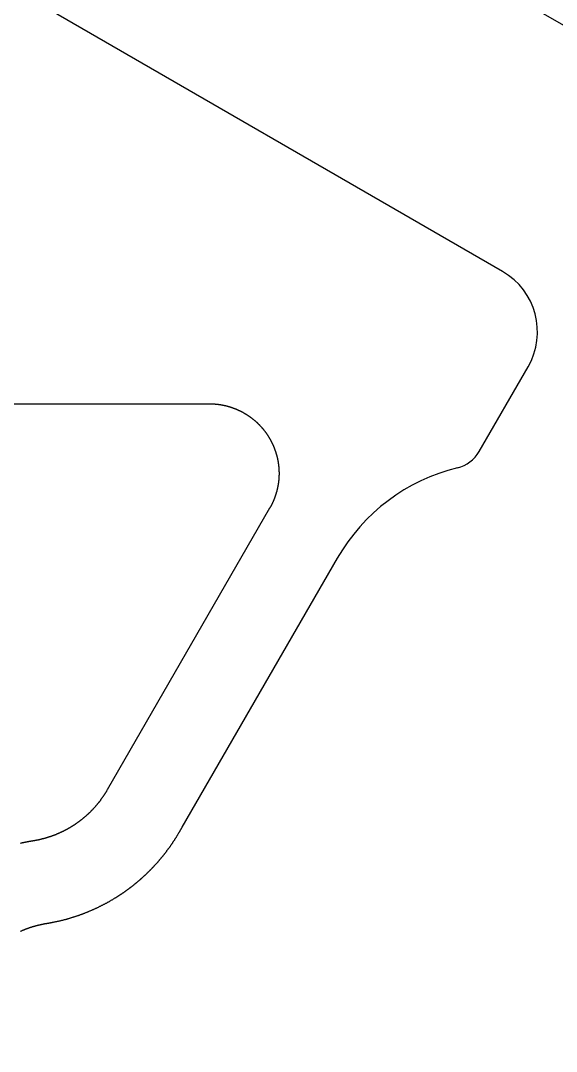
# Model space of a CAD drawing. Extents: x 442 to 745, y 5 to 355.
# Drawn here: x 705.36 to 711.7, y 271.19 to 283.38 of the extents above; entities that cross this region are included whole.
import ezdxf

# ---------------------------------------------------------------- set-up
doc = ezdxf.new("R2010")
doc.units = 0
doc.layers.add('VISIBLE__ANSI_', color=7, linetype='CONTINUOUS')

msp = doc.modelspace()

# ---------------------------------------------------------------- linework, layer by layer
at = {"layer": 'VISIBLE__ANSI_'}
for p, q in [((593.942, 351.364), (742.612, 265.529)), ((711.067, 280.413), (684.643, 295.669)), ((710.79, 278.286), (711.368, 279.288)), ((703.746, 278.85), (707.597, 278.85)), ((708.31, 277.615), (706.388, 274.285)), ((707.274, 273.843), (709.111, 277.026)), ((707.244, 273.791), (707.274, 273.843))]:
    msp.add_line(p, q, dxfattribs=at)
for points in [[(707.597, 278.85, 0), (707.599, 278.85, 0), (707.6, 278.85, 0), (707.602, 278.85, 0), (707.604, 278.85, 0), (707.605, 278.85, 0), (707.607, 278.85, 0), (707.608, 278.85, 0), (707.61, 278.85, 0), (707.611, 278.85, 0), (707.613, 278.85, 0), (707.615, 278.85, 0), (707.616, 278.85, 0), (707.618, 278.85, 0), (707.619, 278.85, 0), (707.621, 278.85, 0), (707.623, 278.85, 0), (707.624, 278.85, 0), (707.626, 278.85, 0), (707.627, 278.85, 0), (707.629, 278.85, 0), (707.631, 278.85, 0), (707.632, 278.85, 0), (707.634, 278.849, 0), (707.635, 278.849, 0), (707.637, 278.849, 0), (707.639, 278.849, 0), (707.64, 278.849, 0), (707.642, 278.849, 0), (707.643, 278.849, 0), (707.645, 278.849, 0), (707.647, 278.849, 0), (707.648, 278.849, 0), (707.65, 278.849, 0), (707.651, 278.849, 0), (707.653, 278.848, 0), (707.655, 278.848, 0), (707.656, 278.848, 0), (707.658, 278.848, 0), (707.66, 278.848, 0), (707.661, 278.848, 0), (707.663, 278.848, 0), (707.664, 278.848, 0), (707.666, 278.847, 0), (707.668, 278.847, 0), (707.669, 278.847, 0), (707.671, 278.847, 0), (707.673, 278.847, 0), (707.674, 278.847, 0), (707.676, 278.847, 0), (707.677, 278.846, 0), (707.679, 278.846, 0), (707.681, 278.846, 0), (707.682, 278.846, 0), (707.684, 278.846, 0), (707.686, 278.846, 0), (707.687, 278.845, 0), (707.689, 278.845, 0), (707.69, 278.845, 0), (707.692, 278.845, 0), (707.694, 278.845, 0), (707.695, 278.844, 0), (707.697, 278.844, 0), (707.699, 278.844, 0), (707.7, 278.844, 0), (707.702, 278.844, 0), (707.703, 278.843, 0), (707.705, 278.843, 0), (707.707, 278.843, 0), (707.708, 278.843, 0), (707.71, 278.843, 0), (707.712, 278.842, 0), (707.713, 278.842, 0), (707.715, 278.842, 0), (707.717, 278.842, 0), (707.718, 278.841, 0), (707.72, 278.841, 0), (707.722, 278.841, 0), (707.723, 278.841, 0), (707.725, 278.84, 0), (707.726, 278.84, 0), (707.728, 278.84, 0), (707.73, 278.84, 0), (707.731, 278.839, 0), (707.733, 278.839, 0), (707.735, 278.839, 0), (707.736, 278.838, 0), (707.738, 278.838, 0), (707.74, 278.838, 0), (707.741, 278.838, 0), (707.743, 278.837, 0), (707.745, 278.837, 0), (707.746, 278.837, 0), (707.748, 278.836, 0), (707.749, 278.836, 0), (707.751, 278.836, 0), (707.753, 278.835, 0), (707.754, 278.835, 0), (707.756, 278.835, 0), (707.758, 278.835, 0), (707.759, 278.834, 0), (707.761, 278.834, 0), (707.763, 278.834, 0), (707.764, 278.833, 0), (707.766, 278.833, 0), (707.768, 278.832, 0), (707.769, 278.832, 0), (707.771, 278.832, 0), (707.773, 278.831, 0), (707.774, 278.831, 0), (707.776, 278.831, 0), (707.778, 278.83, 0), (707.779, 278.83, 0), (707.781, 278.83, 0), (707.782, 278.829, 0), (707.784, 278.829, 0), (707.786, 278.828, 0), (707.787, 278.828, 0), (707.789, 278.828, 0), (707.791, 278.827, 0), (707.792, 278.827, 0), (707.794, 278.826, 0), (707.796, 278.826, 0), (707.797, 278.826, 0), (707.799, 278.825, 0), (707.801, 278.825, 0), (707.802, 278.824, 0), (707.804, 278.824, 0), (707.806, 278.824, 0), (707.807, 278.823, 0), (707.809, 278.823, 0), (707.811, 278.822, 0), (707.812, 278.822, 0), (707.814, 278.821, 0), (707.815, 278.821, 0), (707.817, 278.82, 0), (707.819, 278.82, 0), (707.82, 278.819, 0), (707.822, 278.819, 0), (707.824, 278.819, 0), (707.825, 278.818, 0), (707.827, 278.818, 0), (707.829, 278.817, 0), (707.83, 278.817, 0), (707.832, 278.816, 0), (707.834, 278.816, 0), (707.835, 278.815, 0), (707.837, 278.815, 0), (707.838, 278.814, 0), (707.84, 278.814, 0), (707.842, 278.813, 0), (707.843, 278.813, 0), (707.845, 278.812, 0), (707.847, 278.812, 0), (707.848, 278.811, 0), (707.85, 278.811, 0), (707.852, 278.81, 0), (707.853, 278.809, 0), (707.855, 278.809, 0), (707.857, 278.808, 0), (707.858, 278.808, 0), (707.86, 278.807, 0), (707.861, 278.807, 0), (707.863, 278.806, 0), (707.865, 278.806, 0), (707.866, 278.805, 0), (707.868, 278.805, 0), (707.87, 278.804, 0), (707.871, 278.803, 0), (707.873, 278.803, 0), (707.874, 278.802, 0), (707.876, 278.802, 0), (707.878, 278.801, 0), (707.879, 278.8, 0), (707.881, 278.8, 0), (707.883, 278.799, 0), (707.884, 278.799, 0), (707.886, 278.798, 0), (707.887, 278.797, 0), (707.889, 278.797, 0), (707.891, 278.796, 0), (707.892, 278.796, 0), (707.894, 278.795, 0), (707.896, 278.794, 0), (707.897, 278.794, 0), (707.899, 278.793, 0), (707.9, 278.792, 0), (707.902, 278.792, 0), (707.904, 278.791, 0), (707.905, 278.79, 0), (707.907, 278.79, 0), (707.909, 278.789, 0), (707.91, 278.789, 0), (707.912, 278.788, 0), (707.913, 278.787, 0), (707.915, 278.787, 0), (707.917, 278.786, 0), (707.918, 278.785, 0), (707.92, 278.784, 0), (707.921, 278.784, 0), (707.923, 278.783, 0), (707.925, 278.782, 0), (707.926, 278.782, 0), (707.928, 278.781, 0), (707.929, 278.78, 0), (707.931, 278.78, 0), (707.933, 278.779, 0), (707.934, 278.778, 0), (707.936, 278.777, 0), (707.937, 278.777, 0), (707.939, 278.776, 0), (707.941, 278.775, 0), (707.942, 278.775, 0), (707.944, 278.774, 0), (707.945, 278.773, 0), (707.947, 278.772, 0), (707.948, 278.772, 0), (707.95, 278.771, 0), (707.952, 278.77, 0), (707.953, 278.769, 0), (707.955, 278.769, 0), (707.956, 278.768, 0), (707.958, 278.767, 0), (707.959, 278.766, 0), (707.961, 278.766, 0), (707.963, 278.765, 0), (707.964, 278.764, 0), (707.966, 278.763, 0), (707.967, 278.762, 0), (707.969, 278.762, 0), (707.97, 278.761, 0), (707.972, 278.76, 0), (707.974, 278.759, 0), (707.975, 278.758, 0), (707.977, 278.758, 0), (707.978, 278.757, 0), (707.98, 278.756, 0), (707.981, 278.755, 0), (707.983, 278.754, 0), (707.984, 278.754, 0), (707.986, 278.753, 0), (707.988, 278.752, 0), (707.989, 278.751, 0), (707.991, 278.75, 0), (707.992, 278.749, 0), (707.994, 278.749, 0), (707.995, 278.748, 0), (707.997, 278.747, 0), (707.998, 278.746, 0), (708, 278.745, 0), (708.001, 278.744, 0), (708.003, 278.743, 0), (708.004, 278.743, 0), (708.006, 278.742, 0), (708.007, 278.741, 0), (708.009, 278.74, 0)], [(708.009, 278.74, 0), (708.012, 278.738, 0), (708.014, 278.737, 0), (708.017, 278.735, 0), (708.019, 278.734, 0), (708.022, 278.732, 0), (708.024, 278.731, 0), (708.027, 278.729, 0), (708.029, 278.728, 0), (708.032, 278.726, 0), (708.035, 278.725, 0), (708.037, 278.723, 0), (708.04, 278.721, 0), (708.042, 278.72, 0), (708.045, 278.718, 0), (708.047, 278.717, 0), (708.05, 278.715, 0), (708.052, 278.713, 0), (708.055, 278.712, 0), (708.057, 278.71, 0), (708.06, 278.708, 0), (708.062, 278.707, 0), (708.064, 278.705, 0), (708.067, 278.703, 0), (708.069, 278.702, 0), (708.072, 278.7, 0), (708.074, 278.698, 0), (708.077, 278.696, 0), (708.079, 278.695, 0), (708.081, 278.693, 0), (708.084, 278.691, 0), (708.086, 278.689, 0), (708.089, 278.688, 0), (708.091, 278.686, 0), (708.093, 278.684, 0), (708.096, 278.682, 0), (708.098, 278.68, 0), (708.1, 278.679, 0), (708.103, 278.677, 0), (708.105, 278.675, 0), (708.107, 278.673, 0), (708.11, 278.671, 0), (708.112, 278.669, 0), (708.114, 278.668, 0), (708.117, 278.666, 0), (708.119, 278.664, 0), (708.121, 278.662, 0), (708.124, 278.66, 0), (708.126, 278.658, 0), (708.128, 278.656, 0), (708.13, 278.654, 0), (708.133, 278.652, 0), (708.135, 278.651, 0), (708.137, 278.649, 0), (708.139, 278.647, 0), (708.142, 278.645, 0), (708.144, 278.643, 0), (708.146, 278.641, 0), (708.148, 278.639, 0), (708.15, 278.637, 0), (708.153, 278.635, 0), (708.155, 278.633, 0), (708.157, 278.631, 0), (708.159, 278.629, 0), (708.161, 278.627, 0), (708.164, 278.625, 0), (708.166, 278.623, 0), (708.168, 278.621, 0), (708.17, 278.619, 0), (708.172, 278.616, 0), (708.174, 278.614, 0), (708.176, 278.612, 0), (708.178, 278.61, 0), (708.18, 278.608, 0), (708.183, 278.606, 0), (708.185, 278.604, 0), (708.187, 278.602, 0), (708.189, 278.6, 0), (708.191, 278.598, 0), (708.193, 278.595, 0), (708.195, 278.593, 0), (708.197, 278.591, 0), (708.199, 278.589, 0), (708.201, 278.587, 0), (708.203, 278.585, 0), (708.205, 278.582, 0), (708.207, 278.58, 0), (708.209, 278.578, 0), (708.211, 278.576, 0), (708.213, 278.574, 0), (708.215, 278.571, 0), (708.217, 278.569, 0), (708.219, 278.567, 0), (708.221, 278.565, 0), (708.223, 278.562, 0), (708.225, 278.56, 0), (708.227, 278.558, 0), (708.228, 278.556, 0), (708.23, 278.553, 0), (708.232, 278.551, 0), (708.234, 278.549, 0), (708.236, 278.546, 0), (708.238, 278.544, 0), (708.24, 278.542, 0), (708.242, 278.54, 0), (708.243, 278.537, 0), (708.245, 278.535, 0), (708.247, 278.533, 0), (708.249, 278.53, 0), (708.251, 278.528, 0), (708.253, 278.526, 0), (708.254, 278.523, 0), (708.256, 278.521, 0), (708.258, 278.518, 0), (708.26, 278.516, 0), (708.261, 278.514, 0), (708.263, 278.511, 0), (708.265, 278.509, 0), (708.267, 278.506, 0), (708.268, 278.504, 0), (708.27, 278.502, 0), (708.272, 278.499, 0), (708.273, 278.497, 0), (708.275, 278.494, 0), (708.277, 278.492, 0), (708.278, 278.49, 0), (708.28, 278.487, 0), (708.282, 278.485, 0), (708.283, 278.482, 0), (708.285, 278.48, 0), (708.287, 278.477, 0), (708.288, 278.475, 0), (708.29, 278.472, 0), (708.291, 278.47, 0), (708.293, 278.467, 0), (708.295, 278.465, 0), (708.296, 278.462, 0), (708.298, 278.46, 0), (708.299, 278.457, 0), (708.301, 278.455, 0), (708.302, 278.452, 0), (708.304, 278.45, 0), (708.305, 278.447, 0), (708.307, 278.445, 0), (708.308, 278.442, 0), (708.31, 278.44, 0), (708.311, 278.437, 0), (708.313, 278.435, 0), (708.314, 278.432, 0), (708.315, 278.43, 0), (708.317, 278.427, 0), (708.318, 278.424, 0), (708.32, 278.422, 0), (708.321, 278.419, 0), (708.323, 278.417, 0), (708.324, 278.414, 0), (708.325, 278.412, 0), (708.327, 278.409, 0), (708.328, 278.406, 0), (708.329, 278.404, 0), (708.331, 278.401, 0), (708.332, 278.399, 0), (708.333, 278.396, 0), (708.335, 278.393, 0), (708.336, 278.391, 0), (708.337, 278.388, 0), (708.339, 278.385, 0), (708.34, 278.383, 0), (708.341, 278.38, 0), (708.342, 278.378, 0), (708.344, 278.375, 0), (708.345, 278.372, 0), (708.346, 278.37, 0), (708.347, 278.367, 0), (708.348, 278.364, 0), (708.35, 278.362, 0), (708.351, 278.359, 0), (708.352, 278.356, 0), (708.353, 278.354, 0), (708.354, 278.351, 0), (708.355, 278.348, 0), (708.357, 278.346, 0), (708.358, 278.343, 0), (708.359, 278.34, 0), (708.36, 278.337, 0), (708.361, 278.335, 0), (708.362, 278.332, 0), (708.363, 278.329, 0), (708.364, 278.327, 0), (708.365, 278.324, 0), (708.366, 278.321, 0), (708.367, 278.318, 0), (708.368, 278.316, 0), (708.369, 278.313, 0), (708.37, 278.31, 0), (708.371, 278.308, 0), (708.372, 278.305, 0), (708.373, 278.302, 0), (708.374, 278.299, 0), (708.375, 278.297, 0), (708.376, 278.294, 0), (708.377, 278.291, 0), (708.378, 278.288, 0), (708.379, 278.286, 0), (708.38, 278.283, 0), (708.381, 278.28, 0), (708.382, 278.277, 0), (708.383, 278.274, 0), (708.383, 278.272, 0), (708.384, 278.269, 0), (708.385, 278.266, 0), (708.386, 278.263, 0), (708.387, 278.261, 0), (708.388, 278.258, 0), (708.388, 278.255, 0), (708.389, 278.252, 0), (708.39, 278.249, 0), (708.391, 278.247, 0), (708.392, 278.244, 0), (708.392, 278.241, 0), (708.393, 278.238, 0), (708.394, 278.235, 0), (708.395, 278.233, 0), (708.395, 278.23, 0), (708.396, 278.227, 0), (708.397, 278.224, 0), (708.397, 278.221, 0), (708.398, 278.218, 0), (708.399, 278.216, 0), (708.399, 278.213, 0), (708.4, 278.21, 0), (708.401, 278.207, 0), (708.401, 278.204, 0), (708.402, 278.202, 0), (708.403, 278.199, 0), (708.403, 278.196, 0), (708.404, 278.193, 0), (708.404, 278.19, 0), (708.405, 278.187, 0), (708.405, 278.185, 0), (708.406, 278.182, 0), (708.407, 278.179, 0), (708.407, 278.176, 0), (708.408, 278.173, 0), (708.408, 278.17, 0), (708.409, 278.168, 0), (708.409, 278.165, 0), (708.41, 278.162, 0), (708.41, 278.159, 0), (708.41, 278.156, 0), (708.411, 278.153, 0), (708.411, 278.151, 0), (708.412, 278.148, 0), (708.412, 278.145, 0), (708.413, 278.142, 0), (708.413, 278.139, 0), (708.413, 278.136, 0), (708.414, 278.134, 0), (708.414, 278.131, 0), (708.415, 278.128, 0), (708.415, 278.125, 0), (708.415, 278.122, 0), (708.416, 278.119, 0), (708.416, 278.116, 0), (708.416, 278.114, 0), (708.416, 278.111, 0), (708.417, 278.108, 0), (708.417, 278.105, 0), (708.417, 278.102, 0), (708.418, 278.099, 0), (708.418, 278.096, 0), (708.418, 278.094, 0), (708.418, 278.091, 0), (708.418, 278.088, 0), (708.419, 278.085, 0), (708.419, 278.082, 0), (708.419, 278.079, 0), (708.419, 278.076, 0), (708.419, 278.074, 0), (708.42, 278.071, 0), (708.42, 278.068, 0), (708.42, 278.065, 0), (708.42, 278.062, 0), (708.42, 278.059, 0), (708.42, 278.056, 0), (708.42, 278.054, 0), (708.42, 278.051, 0), (708.42, 278.048, 0), (708.421, 278.045, 0), (708.421, 278.042, 0), (708.421, 278.039, 0), (708.421, 278.036, 0), (708.421, 278.034, 0), (708.421, 278.031, 0), (708.421, 278.028, 0), (708.421, 278.025, 0), (708.421, 278.022, 0), (708.421, 278.019, 0), (708.421, 278.017, 0), (708.421, 278.014, 0), (708.421, 278.011, 0), (708.421, 278.008, 0), (708.42, 278.005, 0), (708.42, 278.002, 0), (708.42, 277.999, 0), (708.42, 277.997, 0), (708.42, 277.994, 0), (708.42, 277.991, 0), (708.42, 277.988, 0), (708.42, 277.985, 0), (708.42, 277.982, 0), (708.419, 277.979, 0), (708.419, 277.977, 0), (708.419, 277.974, 0), (708.419, 277.971, 0), (708.419, 277.968, 0), (708.418, 277.965, 0), (708.418, 277.962, 0), (708.418, 277.96, 0), (708.418, 277.957, 0), (708.417, 277.954, 0), (708.417, 277.951, 0), (708.417, 277.948, 0), (708.417, 277.945, 0), (708.416, 277.943, 0), (708.416, 277.94, 0), (708.416, 277.937, 0), (708.415, 277.934, 0), (708.415, 277.931, 0), (708.415, 277.928, 0), (708.414, 277.926, 0), (708.414, 277.923, 0), (708.414, 277.92, 0), (708.413, 277.917, 0), (708.413, 277.914, 0), (708.413, 277.912, 0), (708.412, 277.909, 0), (708.412, 277.906, 0), (708.411, 277.903, 0), (708.411, 277.9, 0), (708.411, 277.897, 0), (708.41, 277.895, 0), (708.41, 277.892, 0), (708.409, 277.889, 0), (708.409, 277.886, 0), (708.408, 277.883, 0), (708.408, 277.881, 0), (708.407, 277.878, 0), (708.407, 277.875, 0), (708.406, 277.872, 0), (708.406, 277.87, 0), (708.405, 277.867, 0), (708.404, 277.864, 0), (708.404, 277.861, 0), (708.403, 277.858, 0), (708.403, 277.856, 0), (708.402, 277.853, 0), (708.402, 277.85, 0), (708.401, 277.847, 0), (708.4, 277.845, 0), (708.4, 277.842, 0), (708.399, 277.839, 0), (708.398, 277.836, 0), (708.398, 277.834, 0), (708.397, 277.831, 0), (708.396, 277.828, 0), (708.396, 277.825, 0), (708.395, 277.823, 0), (708.394, 277.82, 0), (708.394, 277.817, 0), (708.393, 277.814, 0), (708.392, 277.812, 0), (708.391, 277.809, 0), (708.391, 277.806, 0), (708.39, 277.804, 0), (708.389, 277.801, 0), (708.388, 277.798, 0), (708.388, 277.795, 0), (708.387, 277.793, 0), (708.386, 277.79, 0), (708.385, 277.787, 0), (708.384, 277.785, 0), (708.383, 277.782, 0), (708.383, 277.779, 0), (708.382, 277.777, 0), (708.381, 277.774, 0), (708.38, 277.771, 0), (708.379, 277.769, 0), (708.378, 277.766, 0), (708.377, 277.763, 0), (708.376, 277.761, 0), (708.376, 277.758, 0), (708.375, 277.755, 0), (708.374, 277.753, 0), (708.373, 277.75, 0), (708.372, 277.747, 0), (708.371, 277.745, 0), (708.37, 277.742, 0), (708.369, 277.739, 0), (708.368, 277.737, 0), (708.367, 277.734, 0), (708.366, 277.731, 0), (708.365, 277.729, 0), (708.364, 277.726, 0), (708.363, 277.724, 0), (708.362, 277.721, 0), (708.361, 277.718, 0), (708.36, 277.716, 0), (708.359, 277.713, 0), (708.358, 277.711, 0), (708.357, 277.708, 0), (708.355, 277.705, 0), (708.354, 277.703, 0), (708.353, 277.7, 0), (708.352, 277.698, 0), (708.351, 277.695, 0), (708.35, 277.692, 0), (708.349, 277.69, 0), (708.348, 277.687, 0), (708.346, 277.685, 0), (708.345, 277.682, 0), (708.344, 277.68, 0), (708.343, 277.677, 0), (708.342, 277.675, 0), (708.34, 277.672, 0), (708.339, 277.67, 0), (708.338, 277.667, 0), (708.337, 277.665, 0), (708.336, 277.662, 0), (708.334, 277.659, 0), (708.333, 277.657, 0), (708.332, 277.654, 0), (708.33, 277.652, 0), (708.329, 277.649, 0), (708.328, 277.647, 0), (708.327, 277.645, 0), (708.325, 277.642, 0), (708.324, 277.64, 0), (708.323, 277.637, 0), (708.321, 277.635, 0), (708.32, 277.632, 0), (708.319, 277.63, 0), (708.317, 277.627, 0), (708.316, 277.625, 0), (708.315, 277.622, 0), (708.313, 277.62, 0), (708.312, 277.617, 0), (708.31, 277.615, 0)], [(706.388, 274.285, 0), (706.385, 274.281, 0), (706.383, 274.277, 0), (706.38, 274.272, 0), (706.378, 274.268, 0), (706.375, 274.264, 0), (706.373, 274.26, 0), (706.37, 274.255, 0), (706.368, 274.251, 0), (706.365, 274.247, 0), (706.362, 274.243, 0), (706.36, 274.239, 0), (706.357, 274.235, 0), (706.354, 274.23, 0), (706.352, 274.226, 0), (706.349, 274.222, 0), (706.346, 274.218, 0), (706.344, 274.214, 0), (706.341, 274.21, 0), (706.338, 274.206, 0), (706.335, 274.202, 0), (706.332, 274.198, 0), (706.33, 274.194, 0), (706.327, 274.19, 0), (706.324, 274.186, 0), (706.321, 274.182, 0), (706.318, 274.178, 0), (706.315, 274.174, 0), (706.312, 274.17, 0), (706.309, 274.166, 0), (706.307, 274.162, 0), (706.304, 274.158, 0), (706.301, 274.154, 0), (706.298, 274.15, 0), (706.295, 274.146, 0), (706.292, 274.142, 0), (706.289, 274.139, 0), (706.286, 274.135, 0), (706.283, 274.131, 0), (706.279, 274.127, 0), (706.276, 274.123, 0), (706.273, 274.119, 0), (706.27, 274.116, 0), (706.267, 274.112, 0), (706.264, 274.108, 0), (706.261, 274.104, 0), (706.258, 274.101, 0), (706.254, 274.097, 0), (706.251, 274.093, 0), (706.248, 274.09, 0), (706.245, 274.086, 0), (706.242, 274.082, 0), (706.238, 274.079, 0), (706.235, 274.075, 0), (706.232, 274.072, 0), (706.229, 274.068, 0), (706.225, 274.065, 0), (706.222, 274.061, 0), (706.219, 274.057, 0), (706.216, 274.054, 0), (706.212, 274.05, 0), (706.209, 274.047, 0), (706.206, 274.044, 0), (706.202, 274.04, 0), (706.199, 274.037, 0), (706.195, 274.033, 0), (706.192, 274.03, 0), (706.189, 274.027, 0), (706.185, 274.023, 0), (706.182, 274.02, 0), (706.178, 274.016, 0), (706.175, 274.013, 0), (706.172, 274.01, 0), (706.168, 274.007, 0), (706.165, 274.003, 0), (706.161, 274, 0), (706.158, 273.997, 0), (706.154, 273.994, 0), (706.151, 273.991, 0), (706.147, 273.987, 0), (706.144, 273.984, 0), (706.14, 273.981, 0), (706.137, 273.978, 0), (706.133, 273.975, 0), (706.13, 273.972, 0), (706.126, 273.969, 0), (706.123, 273.966, 0), (706.119, 273.963, 0), (706.116, 273.96, 0), (706.112, 273.957, 0), (706.108, 273.954, 0), (706.105, 273.951, 0), (706.101, 273.948, 0), (706.098, 273.945, 0), (706.094, 273.942, 0), (706.09, 273.939, 0), (706.087, 273.936, 0), (706.083, 273.933, 0), (706.08, 273.93, 0), (706.076, 273.928, 0), (706.072, 273.925, 0), (706.069, 273.922, 0), (706.065, 273.919, 0), (706.062, 273.917, 0), (706.058, 273.914, 0), (706.054, 273.911, 0), (706.051, 273.908, 0), (706.047, 273.906, 0), (706.043, 273.903, 0), (706.04, 273.9, 0), (706.036, 273.898, 0), (706.033, 273.895, 0), (706.029, 273.893, 0), (706.025, 273.89, 0), (706.022, 273.888, 0), (706.018, 273.885, 0), (706.014, 273.883, 0), (706.011, 273.88, 0), (706.007, 273.878, 0), (706.003, 273.875, 0), (706, 273.873, 0), (705.996, 273.87, 0), (705.992, 273.868, 0), (705.989, 273.865, 0), (705.985, 273.863, 0), (705.982, 273.861, 0), (705.978, 273.858, 0), (705.974, 273.856, 0), (705.971, 273.854, 0), (705.967, 273.852, 0), (705.963, 273.849, 0), (705.96, 273.847, 0), (705.956, 273.845, 0), (705.952, 273.843, 0), (705.949, 273.841, 0), (705.945, 273.838, 0), (705.942, 273.836, 0), (705.938, 273.834, 0), (705.934, 273.832, 0), (705.931, 273.83, 0), (705.927, 273.828, 0), (705.923, 273.826, 0), (705.92, 273.824, 0), (705.916, 273.822, 0), (705.913, 273.82, 0), (705.909, 273.818, 0), (705.905, 273.816, 0), (705.902, 273.814, 0), (705.898, 273.812, 0), (705.895, 273.81, 0), (705.891, 273.808, 0), (705.887, 273.806, 0), (705.884, 273.805, 0), (705.88, 273.803, 0), (705.876, 273.801, 0), (705.873, 273.799, 0), (705.869, 273.797, 0), (705.866, 273.795, 0), (705.862, 273.794, 0), (705.858, 273.792, 0), (705.855, 273.79, 0), (705.851, 273.788, 0), (705.847, 273.787, 0), (705.844, 273.785, 0), (705.84, 273.783, 0), (705.837, 273.781, 0), (705.833, 273.78, 0), (705.829, 273.778, 0), (705.826, 273.777, 0), (705.822, 273.775, 0), (705.818, 273.773, 0), (705.815, 273.772, 0), (705.811, 273.77, 0), (705.807, 273.769, 0), (705.804, 273.767, 0), (705.8, 273.765, 0), (705.797, 273.764, 0), (705.793, 273.762, 0), (705.789, 273.761, 0), (705.786, 273.759, 0), (705.782, 273.758, 0), (705.778, 273.756, 0), (705.775, 273.755, 0), (705.771, 273.754, 0), (705.767, 273.752, 0), (705.764, 273.751, 0), (705.76, 273.749, 0), (705.757, 273.748, 0), (705.753, 273.747, 0), (705.749, 273.745, 0), (705.746, 273.744, 0), (705.742, 273.742, 0), (705.738, 273.741, 0), (705.735, 273.74, 0), (705.731, 273.739, 0), (705.727, 273.737, 0), (705.724, 273.736, 0), (705.72, 273.735, 0), (705.717, 273.733, 0), (705.713, 273.732, 0), (705.709, 273.731, 0), (705.706, 273.73, 0), (705.702, 273.729, 0), (705.698, 273.727, 0), (705.695, 273.726, 0), (705.691, 273.725, 0), (705.688, 273.724, 0), (705.684, 273.723, 0), (705.68, 273.722, 0), (705.677, 273.721, 0), (705.673, 273.72, 0), (705.67, 273.719, 0), (705.666, 273.717, 0), (705.662, 273.716, 0), (705.659, 273.715, 0), (705.655, 273.714, 0), (705.652, 273.713, 0), (705.648, 273.712, 0), (705.644, 273.711, 0), (705.641, 273.71, 0), (705.637, 273.709, 0), (705.634, 273.708, 0), (705.63, 273.707, 0), (705.626, 273.707, 0), (705.623, 273.706, 0), (705.619, 273.705, 0), (705.616, 273.704, 0), (705.612, 273.703, 0), (705.609, 273.702, 0), (705.605, 273.701, 0), (705.602, 273.7, 0), (705.598, 273.7, 0), (705.594, 273.699, 0), (705.591, 273.698, 0), (705.587, 273.697, 0), (705.584, 273.696, 0), (705.58, 273.696, 0), (705.577, 273.695, 0), (705.573, 273.694, 0), (705.57, 273.693, 0), (705.566, 273.693, 0), (705.563, 273.692, 0), (705.559, 273.691, 0), (705.556, 273.69, 0), (705.552, 273.69, 0), (705.549, 273.689, 0), (705.545, 273.688, 0), (705.542, 273.688, 0), (705.538, 273.687, 0), (705.535, 273.687, 0), (705.531, 273.686, 0), (705.528, 273.685, 0), (705.524, 273.685, 0), (705.521, 273.684, 0), (705.517, 273.684, 0), (705.514, 273.683, 0)], [(706.481, 273.008, 0), (706.483, 273.009, 0), (706.485, 273.01, 0), (706.488, 273.012, 0), (706.49, 273.013, 0), (706.492, 273.014, 0), (706.494, 273.016, 0), (706.497, 273.017, 0), (706.499, 273.019, 0), (706.501, 273.02, 0), (706.504, 273.022, 0), (706.506, 273.023, 0), (706.508, 273.025, 0), (706.511, 273.026, 0), (706.513, 273.028, 0), (706.516, 273.029, 0), (706.518, 273.031, 0), (706.52, 273.032, 0), (706.523, 273.034, 0), (706.525, 273.036, 0), (706.528, 273.037, 0), (706.53, 273.039, 0), (706.533, 273.04, 0), (706.535, 273.042, 0), (706.538, 273.044, 0), (706.54, 273.045, 0), (706.543, 273.047, 0), (706.546, 273.049, 0), (706.548, 273.051, 0), (706.551, 273.052, 0), (706.553, 273.054, 0), (706.556, 273.056, 0), (706.559, 273.058, 0), (706.561, 273.059, 0), (706.564, 273.061, 0), (706.567, 273.063, 0), (706.569, 273.065, 0), (706.572, 273.067, 0), (706.575, 273.068, 0), (706.577, 273.07, 0), (706.58, 273.072, 0), (706.583, 273.074, 0), (706.586, 273.076, 0), (706.588, 273.078, 0), (706.591, 273.08, 0), (706.594, 273.082, 0), (706.597, 273.084, 0), (706.599, 273.086, 0), (706.602, 273.087, 0), (706.605, 273.089, 0), (706.608, 273.091, 0), (706.61, 273.093, 0), (706.613, 273.095, 0), (706.616, 273.098, 0), (706.619, 273.1, 0), (706.622, 273.102, 0), (706.625, 273.104, 0), (706.627, 273.106, 0), (706.63, 273.108, 0), (706.633, 273.11, 0), (706.636, 273.112, 0), (706.639, 273.114, 0), (706.642, 273.116, 0), (706.645, 273.118, 0), (706.648, 273.121, 0), (706.651, 273.123, 0), (706.653, 273.125, 0), (706.656, 273.127, 0), (706.659, 273.129, 0), (706.662, 273.131, 0), (706.665, 273.134, 0), (706.668, 273.136, 0), (706.671, 273.138, 0), (706.674, 273.14, 0), (706.677, 273.143, 0), (706.68, 273.145, 0), (706.683, 273.147, 0), (706.686, 273.15, 0), (706.689, 273.152, 0), (706.692, 273.154, 0), (706.695, 273.156, 0), (706.697, 273.159, 0), (706.7, 273.161, 0), (706.703, 273.163, 0), (706.706, 273.166, 0), (706.709, 273.168, 0), (706.712, 273.171, 0), (706.715, 273.173, 0), (706.718, 273.175, 0), (706.721, 273.178, 0), (706.724, 273.18, 0), (706.727, 273.183, 0), (706.73, 273.185, 0), (706.734, 273.188, 0), (706.737, 273.19, 0), (706.74, 273.193, 0), (706.743, 273.196, 0), (706.746, 273.198, 0), (706.749, 273.201, 0), (706.752, 273.203, 0), (706.755, 273.206, 0), (706.758, 273.209, 0), (706.761, 273.211, 0), (706.765, 273.214, 0), (706.768, 273.217, 0), (706.771, 273.22, 0), (706.774, 273.222, 0), (706.777, 273.225, 0), (706.78, 273.228, 0), (706.784, 273.231, 0), (706.787, 273.233, 0), (706.79, 273.236, 0), (706.793, 273.239, 0), (706.796, 273.242, 0), (706.8, 273.245, 0), (706.803, 273.248, 0), (706.806, 273.251, 0), (706.809, 273.254, 0), (706.813, 273.257, 0), (706.816, 273.26, 0), (706.819, 273.262, 0), (706.822, 273.265, 0), (706.826, 273.269, 0), (706.829, 273.272, 0), (706.832, 273.275, 0), (706.835, 273.278, 0), (706.839, 273.281, 0), (706.842, 273.284, 0), (706.845, 273.287, 0), (706.849, 273.29, 0), (706.852, 273.293, 0), (706.855, 273.296, 0), (706.859, 273.3, 0), (706.862, 273.303, 0), (706.865, 273.306, 0), (706.869, 273.309, 0), (706.872, 273.312, 0), (706.875, 273.316, 0), (706.878, 273.319, 0), (706.882, 273.322, 0), (706.885, 273.325, 0), (706.888, 273.329, 0), (706.892, 273.332, 0), (706.895, 273.335, 0), (706.898, 273.339, 0), (706.902, 273.342, 0), (706.905, 273.346, 0), (706.908, 273.349, 0), (706.912, 273.352, 0), (706.915, 273.356, 0), (706.919, 273.359, 0), (706.922, 273.363, 0), (706.925, 273.366, 0), (706.929, 273.37, 0), (706.932, 273.373, 0), (706.935, 273.377, 0), (706.939, 273.38, 0), (706.942, 273.384, 0), (706.945, 273.387, 0), (706.949, 273.391, 0), (706.952, 273.395, 0), (706.955, 273.398, 0), (706.959, 273.402, 0), (706.962, 273.406, 0), (706.965, 273.409, 0), (706.969, 273.413, 0), (706.972, 273.417, 0), (706.975, 273.42, 0), (706.979, 273.424, 0), (706.982, 273.428, 0), (706.985, 273.431, 0), (706.989, 273.435, 0), (706.992, 273.439, 0), (706.995, 273.443, 0), (706.998, 273.447, 0), (707.002, 273.45, 0), (707.005, 273.454, 0), (707.008, 273.458, 0), (707.012, 273.462, 0), (707.015, 273.466, 0), (707.018, 273.47, 0), (707.022, 273.474, 0), (707.025, 273.478, 0), (707.028, 273.482, 0), (707.031, 273.485, 0), (707.035, 273.489, 0), (707.038, 273.493, 0), (707.041, 273.497, 0), (707.044, 273.501, 0), (707.048, 273.505, 0), (707.051, 273.509, 0), (707.054, 273.513, 0), (707.057, 273.518, 0), (707.061, 273.522, 0), (707.064, 273.526, 0), (707.067, 273.53, 0), (707.07, 273.534, 0), (707.073, 273.538, 0), (707.077, 273.542, 0), (707.08, 273.546, 0), (707.083, 273.55, 0), (707.086, 273.554, 0), (707.089, 273.559, 0), (707.092, 273.563, 0), (707.095, 273.567, 0), (707.099, 273.571, 0), (707.102, 273.575, 0), (707.105, 273.58, 0), (707.108, 273.584, 0), (707.111, 273.588, 0), (707.114, 273.592, 0), (707.117, 273.597, 0), (707.12, 273.601, 0), (707.123, 273.605, 0), (707.127, 273.609, 0), (707.13, 273.614, 0), (707.133, 273.618, 0), (707.136, 273.622, 0), (707.139, 273.627, 0), (707.142, 273.631, 0), (707.145, 273.635, 0), (707.148, 273.64, 0), (707.151, 273.644, 0), (707.154, 273.648, 0), (707.157, 273.653, 0), (707.16, 273.657, 0), (707.163, 273.661, 0), (707.166, 273.666, 0), (707.169, 273.67, 0), (707.171, 273.675, 0), (707.174, 273.679, 0), (707.177, 273.683, 0), (707.18, 273.688, 0), (707.183, 273.692, 0), (707.186, 273.697, 0), (707.189, 273.701, 0), (707.192, 273.706, 0), (707.195, 273.71, 0), (707.197, 273.714, 0), (707.2, 273.719, 0), (707.203, 273.723, 0), (707.206, 273.728, 0), (707.209, 273.732, 0), (707.211, 273.737, 0), (707.214, 273.741, 0), (707.217, 273.746, 0), (707.22, 273.75, 0), (707.222, 273.755, 0), (707.225, 273.759, 0), (707.228, 273.764, 0), (707.23, 273.768, 0), (707.233, 273.773, 0), (707.236, 273.777, 0), (707.238, 273.782, 0), (707.241, 273.786, 0), (707.244, 273.791, 0)], [(705.514, 273.683, 0), (705.512, 273.683, 0), (705.511, 273.683, 0), (705.51, 273.682, 0), (705.509, 273.682, 0), (705.507, 273.682, 0), (705.506, 273.682, 0), (705.505, 273.681, 0), (705.503, 273.681, 0), (705.502, 273.681, 0), (705.501, 273.681, 0), (705.499, 273.681, 0), (705.498, 273.68, 0), (705.497, 273.68, 0), (705.495, 273.68, 0), (705.494, 273.68, 0), (705.493, 273.68, 0), (705.491, 273.679, 0), (705.49, 273.679, 0), (705.489, 273.679, 0), (705.488, 273.679, 0), (705.486, 273.678, 0), (705.485, 273.678, 0), (705.484, 273.678, 0), (705.482, 273.678, 0), (705.481, 273.677, 0), (705.48, 273.677, 0), (705.479, 273.677, 0), (705.477, 273.677, 0), (705.476, 273.677, 0), (705.475, 273.676, 0), (705.473, 273.676, 0), (705.472, 273.676, 0), (705.471, 273.676, 0), (705.47, 273.675, 0), (705.468, 273.675, 0), (705.467, 273.675, 0), (705.466, 273.675, 0), (705.465, 273.675, 0), (705.463, 273.674, 0), (705.462, 273.674, 0), (705.461, 273.674, 0), (705.46, 273.674, 0), (705.458, 273.673, 0), (705.457, 273.673, 0), (705.456, 273.673, 0), (705.455, 273.673, 0), (705.453, 273.672, 0), (705.452, 273.672, 0), (705.451, 273.672, 0), (705.45, 273.672, 0), (705.448, 273.671, 0), (705.447, 273.671, 0), (705.446, 273.671, 0), (705.445, 273.671, 0), (705.444, 273.671, 0), (705.442, 273.67, 0), (705.441, 273.67, 0), (705.44, 273.67, 0), (705.439, 273.67, 0), (705.438, 273.669, 0), (705.436, 273.669, 0), (705.435, 273.669, 0), (705.434, 273.669, 0), (705.433, 273.668, 0), (705.432, 273.668, 0), (705.43, 273.668, 0), (705.429, 273.668, 0), (705.428, 273.667, 0), (705.427, 273.667, 0), (705.426, 273.667, 0), (705.424, 273.667, 0), (705.423, 273.667, 0), (705.422, 273.666, 0), (705.421, 273.666, 0), (705.42, 273.666, 0), (705.419, 273.666, 0), (705.417, 273.665, 0), (705.416, 273.665, 0), (705.415, 273.665, 0), (705.414, 273.665, 0), (705.413, 273.664, 0), (705.412, 273.664, 0), (705.41, 273.664, 0), (705.409, 273.664, 0), (705.408, 273.663, 0), (705.407, 273.663, 0), (705.406, 273.663, 0), (705.405, 273.663, 0), (705.404, 273.662, 0), (705.402, 273.662, 0), (705.401, 273.662, 0), (705.4, 273.662, 0), (705.399, 273.661, 0), (705.398, 273.661, 0), (705.397, 273.661, 0), (705.396, 273.661, 0), (705.395, 273.66, 0), (705.394, 273.66, 0), (705.392, 273.66, 0), (705.391, 273.66, 0), (705.39, 273.66, 0), (705.389, 273.659, 0), (705.388, 273.659, 0), (705.387, 273.659, 0), (705.386, 273.659, 0), (705.385, 273.658, 0), (705.384, 273.658, 0), (705.383, 273.658, 0), (705.381, 273.658, 0), (705.38, 273.657, 0), (705.379, 273.657, 0), (705.378, 273.657, 0), (705.377, 273.657, 0), (705.376, 273.656, 0), (705.375, 273.656, 0), (705.374, 273.656, 0), (705.373, 273.656, 0), (705.372, 273.655, 0), (705.371, 273.655, 0), (705.37, 273.655, 0), (705.369, 273.655, 0), (705.368, 273.654, 0), (705.367, 273.654, 0), (705.366, 273.654, 0), (705.365, 273.654, 0), (705.364, 273.654, 0), (705.363, 273.653, 0)], [(705.696, 272.711, 0), (705.702, 272.713, 0), (705.709, 272.714, 0), (705.715, 272.715, 0), (705.722, 272.716, 0), (705.728, 272.717, 0), (705.735, 272.719, 0), (705.741, 272.72, 0), (705.747, 272.721, 0), (705.754, 272.722, 0), (705.76, 272.724, 0), (705.767, 272.725, 0), (705.773, 272.726, 0), (705.78, 272.728, 0), (705.786, 272.729, 0), (705.793, 272.73, 0), (705.799, 272.732, 0), (705.806, 272.733, 0), (705.812, 272.735, 0), (705.818, 272.736, 0), (705.825, 272.738, 0), (705.831, 272.739, 0), (705.838, 272.741, 0), (705.844, 272.742, 0), (705.851, 272.744, 0), (705.857, 272.745, 0), (705.863, 272.747, 0), (705.87, 272.749, 0), (705.876, 272.75, 0), (705.882, 272.752, 0), (705.889, 272.754, 0), (705.895, 272.755, 0), (705.902, 272.757, 0), (705.908, 272.759, 0), (705.914, 272.761, 0), (705.921, 272.762, 0), (705.927, 272.764, 0), (705.933, 272.766, 0), (705.94, 272.768, 0), (705.946, 272.77, 0), (705.952, 272.772, 0), (705.959, 272.773, 0), (705.965, 272.775, 0), (705.971, 272.777, 0), (705.978, 272.779, 0), (705.984, 272.781, 0), (705.99, 272.783, 0), (705.997, 272.785, 0), (706.003, 272.787, 0), (706.009, 272.789, 0), (706.015, 272.791, 0), (706.022, 272.793, 0), (706.028, 272.795, 0), (706.034, 272.798, 0), (706.04, 272.8, 0), (706.047, 272.802, 0), (706.053, 272.804, 0), (706.059, 272.806, 0), (706.065, 272.808, 0), (706.071, 272.811, 0), (706.078, 272.813, 0), (706.084, 272.815, 0), (706.09, 272.817, 0), (706.096, 272.82, 0), (706.102, 272.822, 0), (706.109, 272.824, 0), (706.115, 272.827, 0), (706.121, 272.829, 0), (706.127, 272.832, 0), (706.133, 272.834, 0), (706.139, 272.836, 0), (706.145, 272.839, 0), (706.152, 272.841, 0), (706.158, 272.844, 0), (706.164, 272.846, 0), (706.17, 272.849, 0), (706.176, 272.851, 0), (706.182, 272.854, 0), (706.188, 272.856, 0), (706.194, 272.859, 0), (706.2, 272.862, 0), (706.206, 272.864, 0), (706.212, 272.867, 0), (706.218, 272.87, 0), (706.224, 272.872, 0), (706.23, 272.875, 0), (706.236, 272.878, 0), (706.242, 272.88, 0), (706.248, 272.883, 0), (706.254, 272.886, 0), (706.26, 272.889, 0), (706.266, 272.892, 0), (706.272, 272.894, 0), (706.278, 272.897, 0), (706.284, 272.9, 0), (706.29, 272.903, 0), (706.296, 272.906, 0), (706.302, 272.909, 0), (706.308, 272.912, 0), (706.314, 272.915, 0), (706.32, 272.918, 0), (706.326, 272.921, 0), (706.332, 272.924, 0), (706.337, 272.927, 0), (706.343, 272.93, 0), (706.349, 272.933, 0), (706.355, 272.936, 0), (706.361, 272.939, 0), (706.367, 272.942, 0), (706.372, 272.945, 0), (706.378, 272.948, 0), (706.384, 272.951, 0), (706.39, 272.954, 0), (706.396, 272.958, 0), (706.401, 272.961, 0), (706.407, 272.964, 0), (706.413, 272.967, 0), (706.419, 272.971, 0), (706.424, 272.974, 0), (706.43, 272.977, 0), (706.436, 272.98, 0), (706.441, 272.984, 0), (706.447, 272.987, 0), (706.453, 272.991, 0), (706.458, 272.994, 0), (706.464, 272.997, 0), (706.47, 273.001, 0), (706.475, 273.004, 0), (706.481, 273.008, 0)], [(705.361, 272.615, 0), (705.365, 272.616, 0), (705.368, 272.618, 0), (705.372, 272.62, 0), (705.376, 272.621, 0), (705.379, 272.623, 0), (705.383, 272.624, 0), (705.386, 272.626, 0), (705.39, 272.627, 0), (705.394, 272.629, 0), (705.397, 272.63, 0), (705.401, 272.632, 0), (705.404, 272.633, 0), (705.408, 272.635, 0), (705.412, 272.636, 0), (705.415, 272.637, 0), (705.419, 272.639, 0), (705.422, 272.64, 0), (705.426, 272.642, 0), (705.43, 272.643, 0), (705.433, 272.644, 0), (705.437, 272.646, 0), (705.44, 272.647, 0), (705.444, 272.648, 0), (705.447, 272.65, 0), (705.451, 272.651, 0), (705.455, 272.652, 0), (705.458, 272.653, 0), (705.462, 272.655, 0), (705.465, 272.656, 0), (705.469, 272.657, 0), (705.473, 272.658, 0), (705.476, 272.659, 0), (705.48, 272.661, 0), (705.483, 272.662, 0), (705.487, 272.663, 0), (705.491, 272.664, 0), (705.494, 272.665, 0), (705.498, 272.666, 0), (705.501, 272.668, 0), (705.505, 272.669, 0), (705.509, 272.67, 0), (705.512, 272.671, 0), (705.516, 272.672, 0), (705.519, 272.673, 0), (705.523, 272.674, 0), (705.526, 272.675, 0), (705.53, 272.676, 0), (705.534, 272.677, 0), (705.537, 272.678, 0), (705.541, 272.679, 0), (705.544, 272.68, 0), (705.548, 272.681, 0), (705.551, 272.682, 0), (705.555, 272.683, 0), (705.558, 272.684, 0), (705.562, 272.685, 0), (705.566, 272.686, 0), (705.569, 272.686, 0), (705.573, 272.687, 0), (705.576, 272.688, 0), (705.58, 272.689, 0), (705.583, 272.69, 0), (705.587, 272.691, 0), (705.59, 272.692, 0), (705.594, 272.692, 0), (705.597, 272.693, 0), (705.601, 272.694, 0), (705.604, 272.695, 0), (705.608, 272.696, 0), (705.611, 272.696, 0), (705.615, 272.697, 0), (705.618, 272.698, 0), (705.622, 272.698, 0), (705.625, 272.699, 0), (705.629, 272.7, 0), (705.632, 272.701, 0), (705.636, 272.701, 0), (705.639, 272.702, 0), (705.643, 272.702, 0), (705.646, 272.703, 0), (705.65, 272.704, 0), (705.653, 272.704, 0), (705.657, 272.705, 0), (705.66, 272.706, 0), (705.664, 272.706, 0), (705.667, 272.707, 0), (705.67, 272.707, 0)], [(705.67, 272.707, 0), (705.671, 272.707, 0), (705.671, 272.707, 0), (705.671, 272.707, 0), (705.671, 272.707, 0), (705.671, 272.707, 0), (705.672, 272.707, 0), (705.672, 272.707, 0), (705.672, 272.708, 0), (705.672, 272.708, 0), (705.672, 272.708, 0), (705.673, 272.708, 0), (705.673, 272.708, 0), (705.673, 272.708, 0), (705.673, 272.708, 0), (705.673, 272.708, 0), (705.674, 272.708, 0), (705.674, 272.708, 0), (705.674, 272.708, 0), (705.674, 272.708, 0), (705.674, 272.708, 0), (705.675, 272.708, 0), (705.675, 272.708, 0), (705.675, 272.708, 0), (705.675, 272.708, 0), (705.675, 272.708, 0), (705.676, 272.708, 0), (705.676, 272.708, 0), (705.676, 272.708, 0), (705.676, 272.708, 0), (705.676, 272.708, 0), (705.677, 272.708, 0), (705.677, 272.708, 0), (705.677, 272.708, 0), (705.677, 272.708, 0), (705.677, 272.708, 0), (705.678, 272.708, 0), (705.678, 272.708, 0), (705.678, 272.708, 0), (705.678, 272.709, 0), (705.678, 272.709, 0), (705.679, 272.709, 0), (705.679, 272.709, 0), (705.679, 272.709, 0), (705.679, 272.709, 0), (705.679, 272.709, 0), (705.68, 272.709, 0), (705.68, 272.709, 0), (705.68, 272.709, 0), (705.68, 272.709, 0), (705.68, 272.709, 0), (705.681, 272.709, 0), (705.681, 272.709, 0), (705.681, 272.709, 0), (705.681, 272.709, 0), (705.681, 272.709, 0), (705.682, 272.709, 0), (705.682, 272.709, 0), (705.682, 272.709, 0), (705.682, 272.709, 0), (705.682, 272.709, 0), (705.683, 272.709, 0), (705.683, 272.709, 0), (705.683, 272.709, 0), (705.683, 272.709, 0), (705.683, 272.709, 0), (705.684, 272.709, 0), (705.684, 272.709, 0), (705.684, 272.709, 0), (705.684, 272.709, 0), (705.684, 272.71, 0), (705.685, 272.71, 0), (705.685, 272.71, 0), (705.685, 272.71, 0), (705.685, 272.71, 0), (705.685, 272.71, 0), (705.686, 272.71, 0), (705.686, 272.71, 0), (705.686, 272.71, 0), (705.686, 272.71, 0), (705.686, 272.71, 0), (705.686, 272.71, 0), (705.687, 272.71, 0), (705.687, 272.71, 0), (705.687, 272.71, 0), (705.687, 272.71, 0), (705.687, 272.71, 0), (705.688, 272.71, 0), (705.688, 272.71, 0), (705.688, 272.71, 0), (705.688, 272.71, 0), (705.688, 272.71, 0), (705.689, 272.71, 0), (705.689, 272.71, 0), (705.689, 272.71, 0), (705.689, 272.71, 0), (705.689, 272.71, 0), (705.69, 272.71, 0), (705.69, 272.71, 0), (705.69, 272.71, 0), (705.69, 272.711, 0), (705.69, 272.711, 0), (705.691, 272.711, 0), (705.691, 272.711, 0), (705.691, 272.711, 0), (705.691, 272.711, 0), (705.691, 272.711, 0), (705.692, 272.711, 0), (705.692, 272.711, 0), (705.692, 272.711, 0), (705.692, 272.711, 0), (705.692, 272.711, 0), (705.692, 272.711, 0), (705.693, 272.711, 0), (705.693, 272.711, 0), (705.693, 272.711, 0), (705.693, 272.711, 0), (705.693, 272.711, 0), (705.694, 272.711, 0), (705.694, 272.711, 0), (705.694, 272.711, 0), (705.694, 272.711, 0), (705.694, 272.711, 0), (705.695, 272.711, 0), (705.695, 272.711, 0), (705.695, 272.711, 0), (705.695, 272.711, 0), (705.695, 272.711, 0), (705.696, 272.711, 0)]]:
    msp.add_polyline3d(points, dxfattribs=at)
for centre, radius, start, end in [((710.655, 279.7), 0.824, 330, 60), ((710.433, 278.492), 0.412, 283.8131, 330), ((711.072, 275.893), 2.265, 103.8131, 150)]:
    msp.add_arc(centre, radius, start, end, dxfattribs=at)

doc.saveas('drawing.dxf')
